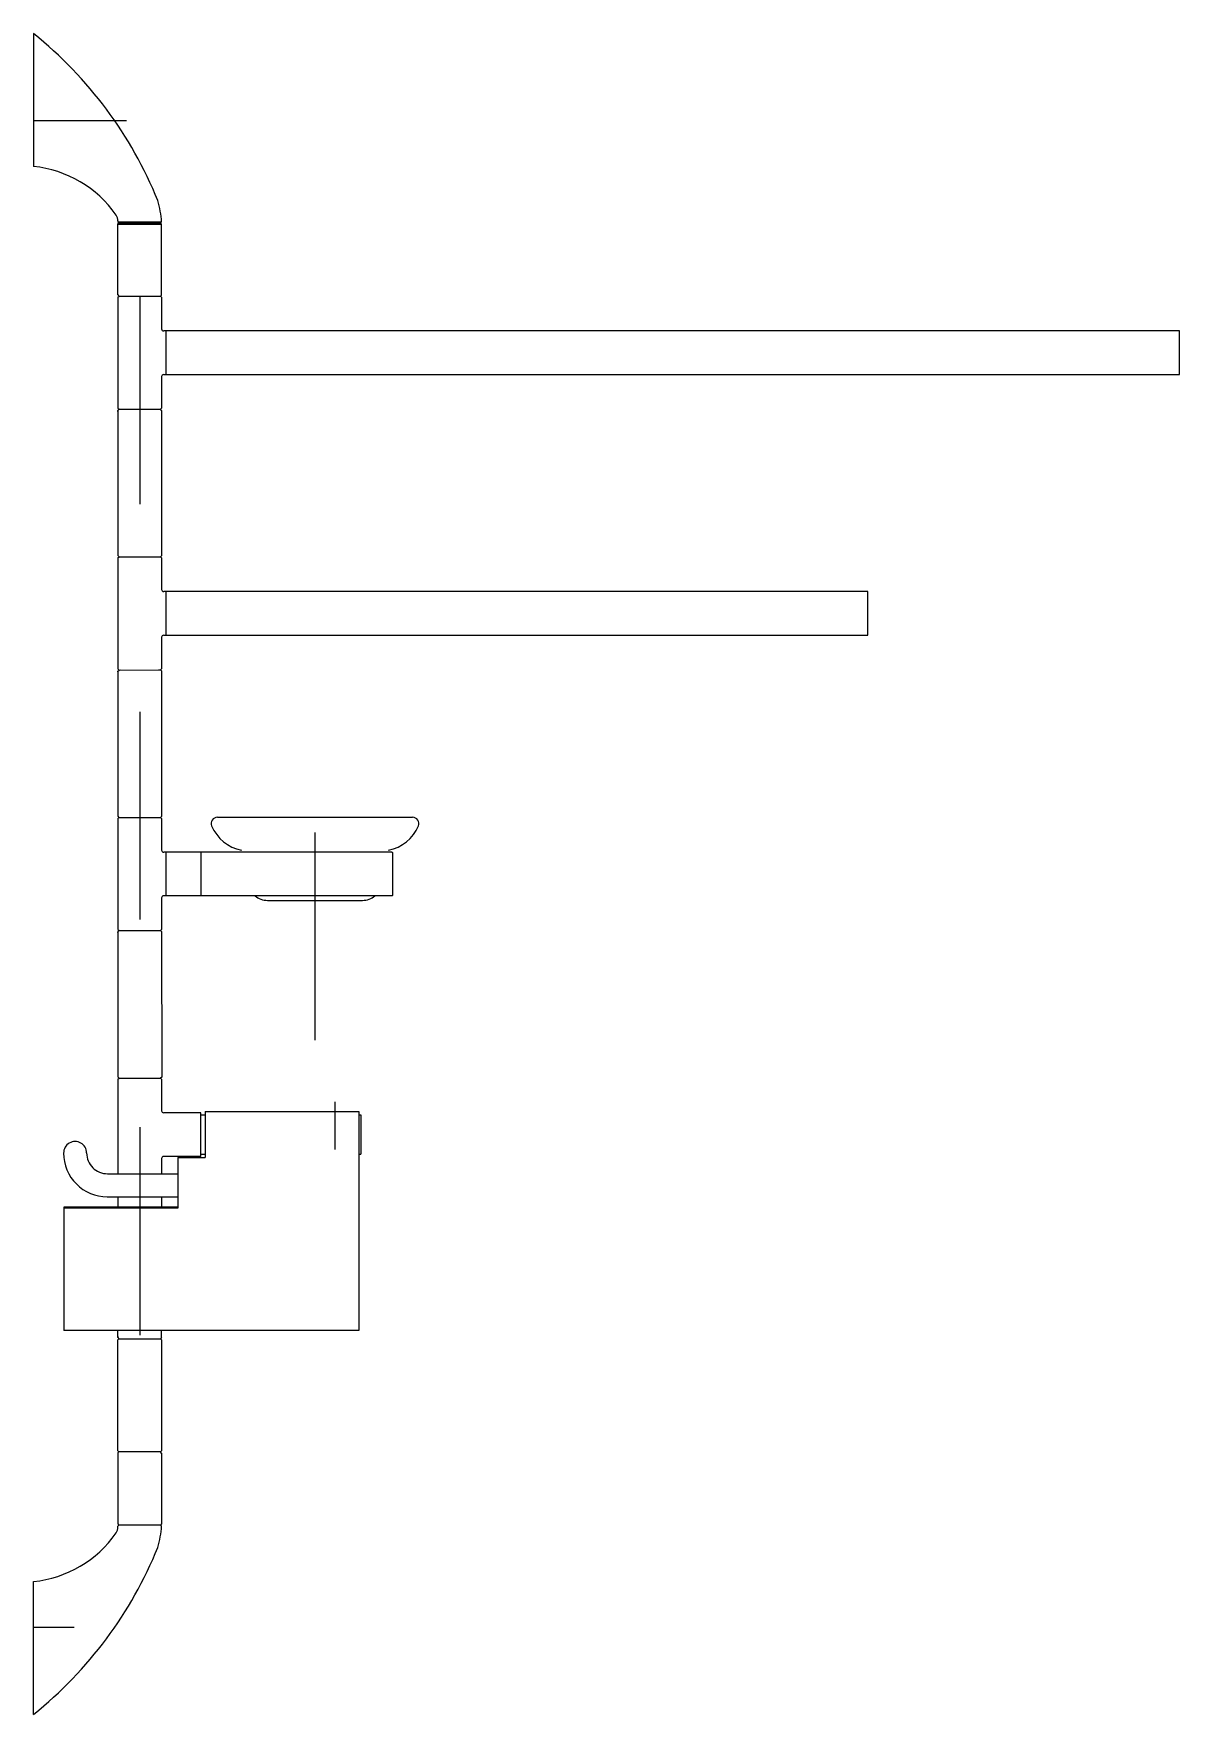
# Model space of a CAD drawing. Extents: x 0.043 to 0.594, y -66.948 to -66.139.
import ezdxf

# ---------------------------------------------------------------- set-up
doc = ezdxf.new("R2010")
doc.units = 0
doc.header["$LTSCALE"] = 0.2
doc.header["$MEASUREMENT"] = 0
doc.linetypes.add('AXES', pattern=[0.54, 0.3, -0.08, 0.08, -0.08])
doc.linetypes.add('CONTINU', pattern=[0])
doc.layers.get('0').update_dxf_attribs({"linetype": 'CONTINUOUS'})
doc.layers.add('DECA_EIXOS', color=5, linetype='AXES')

msp = doc.modelspace()

# ---------------------------------------------------------------- linework, layer by layer
at = {"linetype": 'CONTINU'}
for points in [[(0.04295, -66.13944), (0.04295, -66.20341)], [(0.08349, -66.2296), (0.08349, -66.22997)], [(0.08349, -66.22997), (0.08399, -66.23059)], [(0.08349, -66.22997), (0.10453, -66.23009)], [(0.08349, -66.23109), (0.08399, -66.23059)], [(0.08349, -66.26522), (0.08349, -66.23109)], [(0.08349, -66.23109), (0.10456, -66.23109)], [(0.08399, -66.23059), (0.10406, -66.23059)], [(0.10453, -66.23009), (0.10406, -66.23059)], [(0.10456, -66.23109), (0.10406, -66.23059)], [(0.10453, -66.26535), (0.10456, -66.23109)], [(0.08349, -66.26486), (0.08349, -66.26522)], [(0.08349, -66.26522), (0.08412, -66.26585)], [(0.08349, -66.26635), (0.08412, -66.26585)], [(0.08349, -66.26635), (0.08349, -66.31978)], [(0.08412, -66.26585), (0.10406, -66.26585)], [(0.10453, -66.26535), (0.10406, -66.26585)], [(0.10456, -66.26635), (0.10406, -66.26585)], [(0.10456, -66.26635), (0.10456, -66.28157)], [(0.59432, -66.28257), (0.10556, -66.28257)], [(0.10656, -66.28257), (0.10656, -66.30356)], [(0.59432, -66.30356), (0.59432, -66.28257)], [(0.10456, -66.30456), (0.10456, -66.31978)], [(0.10556, -66.30356), (0.59432, -66.30356)], [(0.08349, -66.31978), (0.08412, -66.32028)], [(0.08349, -66.3209), (0.08412, -66.32028)], [(0.08349, -66.3209), (0.08349, -66.3903)], [(0.08349, -66.32127), (0.08349, -66.3209)], [(0.08412, -66.32028), (0.10406, -66.32028)], [(0.10456, -66.31978), (0.10406, -66.32028)], [(0.10453, -66.32077), (0.10406, -66.32028)], [(0.10453, -66.32077), (0.10453, -66.39079)], [(0.08349, -66.3903), (0.08349, -66.39066)], [(0.08349, -66.39066), (0.08412, -66.39129)], [(0.08349, -66.39179), (0.08412, -66.39129)], [(0.08349, -66.39179), (0.08349, -66.44521)], [(0.08412, -66.39129), (0.10406, -66.39129)], [(0.10453, -66.39079), (0.10406, -66.39129)], [(0.10456, -66.39179), (0.10406, -66.39129)], [(0.10456, -66.39179), (0.10456, -66.40701)], [(0.44439, -66.40801), (0.10556, -66.40801)], [(0.10656, -66.40801), (0.10656, -66.429)], [(0.44439, -66.429), (0.44439, -66.40801)], [(0.10456, -66.43), (0.10456, -66.44521)], [(0.10556, -66.429), (0.44439, -66.429)], [(0.08349, -66.44521), (0.08406, -66.44578)], [(0.08349, -66.44634), (0.08406, -66.44578)], [(0.08349, -66.44671), (0.08349, -66.44634)], [(0.08349, -66.44634), (0.08349, -66.5161)], [(0.08406, -66.44578), (0.08499, -66.44571)], [(0.08406, -66.44578), (0.10306, -66.44571)], [(0.10306, -66.44571), (0.10406, -66.44571)], [(0.10456, -66.44521), (0.10406, -66.44571)], [(0.10453, -66.44621), (0.10406, -66.44571)], [(0.10453, -66.44621), (0.10453, -66.51623)], [(0.08349, -66.51573), (0.08349, -66.5161)], [(0.08349, -66.5161), (0.08399, -66.51673)], [(0.08349, -66.51723), (0.08399, -66.51673)], [(0.08349, -66.51723), (0.08349, -66.57065)], [(0.08399, -66.51673), (0.10403, -66.51673)], [(0.10453, -66.51623), (0.10403, -66.51673)], [(0.10456, -66.51723), (0.10403, -66.51673)], [(0.10456, -66.51723), (0.10456, -66.53245)], [(0.13138, -66.51665), (0.22533, -66.51665)], [(0.21533, -66.53349), (0.10556, -66.53345)], [(0.10656, -66.53345), (0.10656, -66.55444)], [(0.12343, -66.53345), (0.12343, -66.55443)], [(0.21583, -66.55389), (0.21583, -66.53399)], [(0.10456, -66.55544), (0.10456, -66.57065)], [(0.21533, -66.55439), (0.10556, -66.55444)], [(0.15548, -66.55663), (0.20123, -66.55663)], [(0.08349, -66.57065), (0.08412, -66.57115)], [(0.08349, -66.57178), (0.08412, -66.57115)], [(0.08349, -66.57178), (0.08349, -66.64117)], [(0.08349, -66.57215), (0.08349, -66.57178)], [(0.08412, -66.57115), (0.10406, -66.57115)], [(0.08412, -66.57115), (0.08499, -66.57115)], [(0.10306, -66.57115), (0.10406, -66.57115)], [(0.10456, -66.57065), (0.10406, -66.57115)], [(0.10453, -66.57165), (0.10406, -66.57115)], [(0.10453, -66.57165), (0.10459, -66.64167)], [(0.08349, -66.64117), (0.08349, -66.64154)], [(0.08349, -66.64154), (0.08412, -66.64217)], [(0.08349, -66.64267), (0.08412, -66.64217)], [(0.08349, -66.64267), (0.08349, -66.68822)], [(0.08412, -66.64217), (0.10406, -66.64217)], [(0.10459, -66.64167), (0.10406, -66.64217)], [(0.10456, -66.64267), (0.10406, -66.64217)], [(0.10456, -66.64267), (0.10456, -66.65788)], [(0.12343, -66.65889), (0.10556, -66.65889)], [(0.12343, -66.67537), (0.12343, -66.65889)], [(0.12343, -66.6598), (0.12543, -66.6598)], [(0.12543, -66.6583), (0.1994, -66.6583)], [(0.12543, -66.6583), (0.12543, -66.67887)], [(0.1994, -66.6583), (0.1994, -66.67887)], [(0.1994, -66.6598), (0.2004, -66.6598)], [(0.2004, -66.6598), (0.2004, -66.67887)], [(0.12343, -66.67987), (0.12343, -66.67537)], [(0.10456, -66.68087), (0.10456, -66.68822)], [(0.12343, -66.67987), (0.10556, -66.67987)], [(0.1124, -66.68037), (0.12543, -66.68037)], [(0.1124, -66.68037), (0.1124, -66.70485)], [(0.12343, -66.67887), (0.12543, -66.67887)], [(0.12543, -66.67887), (0.12543, -66.68037)], [(0.1994, -66.67887), (0.1994, -66.76373)], [(0.1994, -66.67887), (0.2004, -66.67887)], [(0.07846, -66.68822), (0.10456, -66.68822)], [(0.10456, -66.68822), (0.1124, -66.68822)], [(0.07836, -66.69931), (0.10453, -66.69931)], [(0.08349, -66.69931), (0.08349, -66.70434)], [(0.10453, -66.69931), (0.10453, -66.70434)], [(0.10453, -66.69931), (0.1124, -66.69931)], [(0.05742, -66.70434), (0.05742, -66.76373)], [(0.1124, -66.70434), (0.05742, -66.70434)], [(0.1124, -66.70485), (0.05742, -66.70485)], [(0.1994, -66.76373), (0.05742, -66.76373)], [(0.08349, -66.76698), (0.08349, -66.76373)], [(0.08349, -66.76661), (0.08349, -66.76698)], [(0.10453, -66.76711), (0.10453, -66.76373)], [(0.08349, -66.76698), (0.08399, -66.76761)], [(0.08349, -66.76811), (0.08399, -66.76761)], [(0.08349, -66.82153), (0.08349, -66.76811)], [(0.08399, -66.76761), (0.10306, -66.76761)], [(0.10306, -66.76761), (0.10406, -66.76761)], [(0.10453, -66.76711), (0.10406, -66.76761)], [(0.10456, -66.76811), (0.10406, -66.76761)], [(0.10456, -66.76811), (0.10456, -66.82153)], [(0.08349, -66.82153), (0.08401, -66.82205)], [(0.08353, -66.82253), (0.08349, -66.85679)], [(0.08353, -66.82253), (0.08401, -66.82205)], [(0.10306, -66.82203), (0.08401, -66.82205)], [(0.10406, -66.82203), (0.10306, -66.82203)], [(0.10456, -66.82153), (0.10406, -66.82203)], [(0.10456, -66.82266), (0.10406, -66.82203)], [(0.10456, -66.82303), (0.10456, -66.82266)], [(0.10456, -66.82266), (0.10456, -66.85679)], [(0.08349, -66.85679), (0.08401, -66.8573)], [(0.08349, -66.85828), (0.08353, -66.85779)], [(0.08353, -66.85779), (0.08401, -66.8573)], [(0.10406, -66.85729), (0.08401, -66.8573)], [(0.10456, -66.85679), (0.10406, -66.85729)], [(0.10452, -66.85788), (0.10406, -66.85729)], [(0.04295, -66.94844), (0.04295, -66.88447)], [(0.04295, -66.88847), (0.04295, -66.88447)]]:
    msp.add_lwpolyline(points, dxfattribs=at)
for points in [[(0.10273, -66.21984, 0.127335), (0.04295, -66.13944)], [(0.0826, -66.22675, 0.219306), (0.04295, -66.20341)], [(0.10453, -66.23009, 0.052196), (0.10273, -66.21984)], [(0.08349, -66.2296, 0.152898), (0.0826, -66.22675)], [(0.10456, -66.28157, 0.414212), (0.10556, -66.28257)], [(0.10556, -66.30356, 0.414183), (0.10456, -66.30456)], [(0.10456, -66.40701, 0.414214), (0.10556, -66.40801)], [(0.10556, -66.429, 0.414074), (0.10456, -66.43)], [(0.13138, -66.51665, 0.539196), (0.12862, -66.52083)], [(0.12862, -66.52083, 0.245321), (0.14297, -66.53251)], [(0.21373, -66.53251, 0.246172), (0.22811, -66.52077)], [(0.22811, -66.52077, 0.539179), (0.22533, -66.51665)], [(0.10456, -66.53245, 0.414214), (0.10556, -66.53345)], [(0.21583, -66.53399, 0.423325), (0.21533, -66.53349)], [(0.10556, -66.55444, 0.414195), (0.10456, -66.55544)], [(0.14954, -66.55439, 0.182283), (0.15548, -66.55663)], [(0.20123, -66.55663, 0.182266), (0.20717, -66.55439)], [(0.21533, -66.55439, 0.416501), (0.21583, -66.55389)], [(0.10456, -66.65788, 0.416501), (0.10556, -66.65889)], [(0.06846, -66.67822, 1.000003), (0.05737, -66.67828)], [(0.05737, -66.67828, 0.414835), (0.07836, -66.69931)], [(0.06846, -66.67822, 0.414215), (0.07846, -66.68822)], [(0.10556, -66.67987, 0.414255), (0.10456, -66.68087)], [(0.04295, -66.88447, 0.219311), (0.0826, -66.86113)], [(0.0826, -66.86113, 0.152934), (0.08349, -66.85828)], [(0.10273, -66.86804, 0.05175), (0.10452, -66.85788)], [(0.04295, -66.94844, 0.127335), (0.10273, -66.86804)]]:
    msp.add_lwpolyline(points, format="xyb", dxfattribs=at)
at = {"layer": 'DECA_EIXOS'}
for points in [[(0.08769, -66.18142), (0.04295, -66.18142)], [(0.09403, -66.26585), (0.09403, -66.86277)], [(0.17835, -66.5239), (0.17835, -66.66676)], [(0.18785, -66.65356), (0.18785, -66.67655)], [(0.04295, -66.90646), (0.06249, -66.90646)]]:
    msp.add_lwpolyline(points, dxfattribs=at)

doc.saveas('drawing.dxf')
